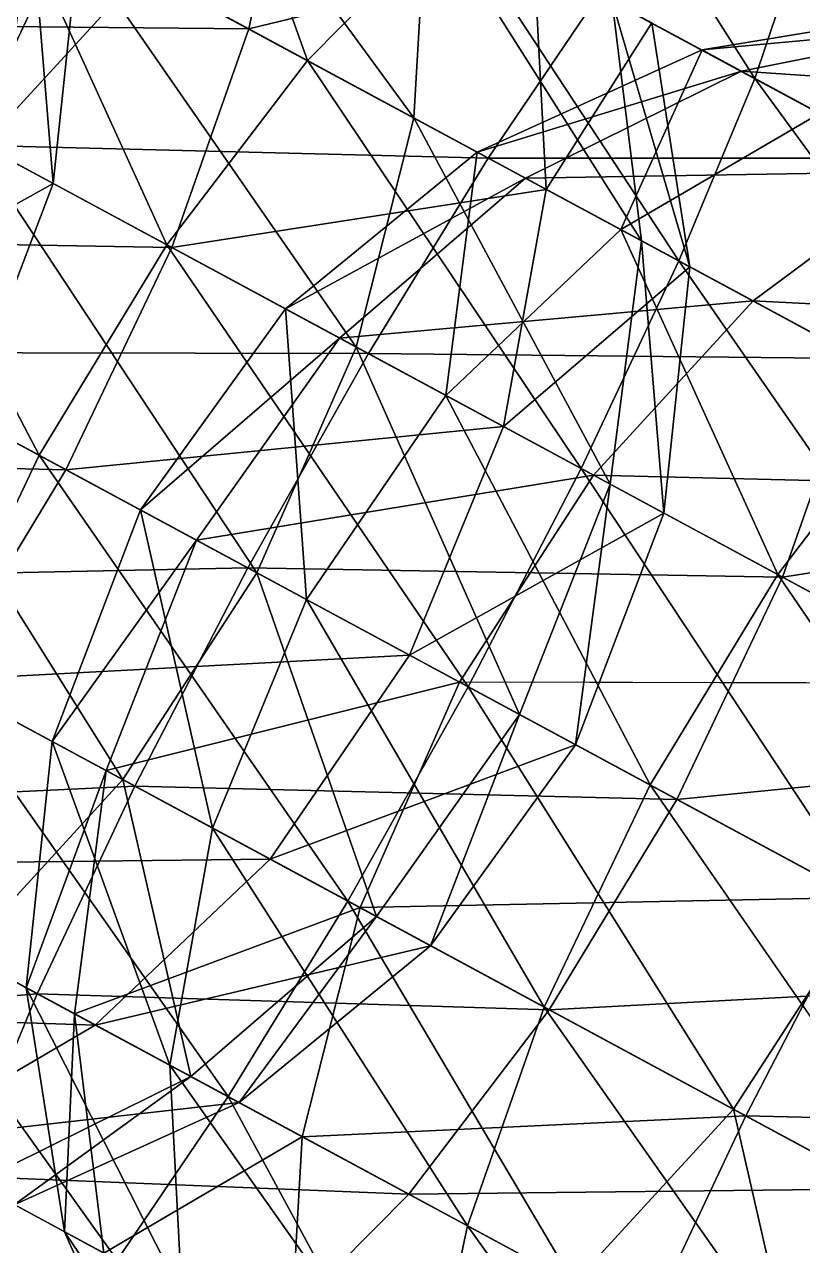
# Model space of a CAD drawing. Header units: metres. Extents: x -386 to 289, y -317 to 299.
# Drawn here: x -134.52 to -109.94, y -192.14 to -153.56 of the extents above; entities that cross this region are included whole.
import ezdxf

# ---------------------------------------------------------------- set-up
doc = ezdxf.new("R2010")
doc.units = ezdxf.units.M

msp = doc.modelspace()

# ---------------------------------------------------------------- linework, layer by layer
for points in [[(-144.88268, -144.28638, -354.11145), (-136.23438, -157.17424, -349.40265), (-133.14627, -150.61899, -352.3735), (-133.14616, -150.61888, -352.3734)], [(-130.749, -144.85255, -357.09946), (-133.14627, -150.61899, -352.3735), (-122.21749, -156.51584, -357.53632), (-122.21739, -156.51573, -357.53622)], [(-130.749, -144.85255, -357.09946), (-122.21749, -156.51584, -357.53632), (-121.82568, -149.66731, -361.31488), (-121.825584, -149.6672, -361.3148)], [(-141.51797, -146.10188, -189.25371), (-135.32288, -157.66608, -198.79065), (-134.32518, -149.98291, -199.93393), (-134.32507, -149.9828, -199.93382)], [(-128.70575, -145.95503, -533.47437), (-134.98149, -149.62877, -530.5671), (-125.58222, -154.70035, -522.39404), (-125.58212, -154.70024, -522.3939)], [(-128.70575, -145.95503, -533.47437), (-125.58222, -154.70035, -522.39404), (-121.03127, -150.09596, -526.8011), (-121.03117, -150.09586, -526.80096)], [(-127.438095, -153.69896, -402.14362), (-142.95798, -153.54637, -406.85242), (-139.1745, -147.36633, -403.88156), (-139.1744, -147.36623, -403.88147)], [(-126.08829, -147.36732, -397.73657), (-127.438095, -153.69896, -402.14362), (-139.1745, -147.36633, -403.88156), (-139.1744, -147.36623, -403.88147)], [(-118.41381, -151.50826, -391.06332), (-127.438095, -153.69896, -402.14362), (-126.08829, -147.36732, -397.73657), (-126.08819, -147.36722, -397.73648)], [(-116.681465, -147.0257, -532.54443), (-121.03127, -150.09596, -526.8011), (-111.44854, -155.26653, -525.3821), (-111.44844, -155.26642, -525.38196)], [(-116.681465, -147.0257, -532.54443), (-111.44854, -155.26653, -525.3821), (-109.90545, -150.68184, -531.5411), (-109.90535, -150.68173, -531.54095)], [(-132.79568, -150.80818, -213.26979), (-138.68468, -155.85214, -227.51553), (-137.3393, -148.35658, -225.68796), (-137.33919, -148.35648, -225.68785)], [(-134.98149, -149.62877, -530.5671), (-140.50769, -154.86848, -528.7395), (-130.02417, -160.52509, -519.6237), (-130.02406, -160.52498, -519.6236)], [(-134.98149, -149.62877, -530.5671), (-130.02417, -160.52509, -519.6237), (-125.58222, -154.70035, -522.39404), (-125.58212, -154.70024, -522.3939)], [(-121.82568, -149.66731, -361.31488), (-122.21749, -156.51584, -357.53632), (-115.024704, -160.39687, -368.21655), (-115.024605, -160.39676, -368.21646)], [(-121.82568, -149.66731, -361.31488), (-115.024704, -160.39687, -368.21655), (-115.9528, -152.83615, -370.03525), (-115.9527, -152.83604, -370.03516)], [(-134.32518, -149.98291, -199.93393), (-135.32288, -157.66608, -198.79065), (-133.61693, -158.58655, -213.66487), (-133.61682, -158.58644, -213.66476)], [(-134.32518, -149.98291, -199.93393), (-133.61693, -158.58655, -213.66487), (-132.79568, -150.80818, -213.26979), (-132.79558, -150.80807, -213.26968)], [(-121.03127, -150.09596, -526.8011), (-125.58222, -154.70035, -522.39404), (-113.84582, -161.03296, -520.6561), (-113.84572, -161.03285, -520.656)], [(-121.03127, -150.09596, -526.8011), (-113.84582, -161.03296, -520.6561), (-111.44854, -155.26653, -525.3821), (-111.44844, -155.26642, -525.38196)], [(-132.79568, -150.80818, -213.26979), (-133.61693, -158.58655, -213.66487), (-138.68468, -155.85214, -227.51553), (-138.68457, -155.85204, -227.51543)], [(-133.14627, -150.61899, -352.3735), (-136.23438, -157.17424, -349.40265), (-124.04491, -163.75131, -355.16104), (-124.04481, -163.7512, -355.16095)], [(-133.14627, -150.61899, -352.3735), (-124.04491, -163.75131, -355.16104), (-122.21749, -156.51584, -357.53632), (-122.21739, -156.51573, -357.53622)], [(-109.90545, -150.68184, -531.5411), (-111.44854, -155.26653, -525.3821), (-102.52523, -160.08128, -529.59753), (-102.52513, -160.08118, -529.5974)], [(-118.41381, -151.50826, -391.06332), (-118.038826, -158.77054, -393.97058), (-127.438095, -153.69896, -402.14362), (-127.437996, -153.69885, -402.14352)], [(-114.703964, -153.50998, -380.92395), (-118.038826, -158.77054, -393.97058), (-118.41381, -151.50826, -391.06332), (-118.41371, -151.50815, -391.06323)], [(-130.80283, -151.88347, -567.00134), (-135.847, -157.38327, -569.37665), (-143.8695, -153.05455, -557.4644), (-143.8694, -153.05444, -557.4643)], [(-119.87405, -157.7803, -572.1642), (-135.847, -157.38327, -569.37665), (-130.80283, -151.88347, -567.00134), (-130.80272, -151.88336, -567.0012)], [(-116.37057, -152.61073, -567.43823), (-119.87405, -157.7803, -572.1642), (-130.80283, -151.88347, -567.00134), (-130.80272, -151.88336, -567.0012)], [(-130.80283, -151.88347, -567.00134), (-130.80283, -151.88347, -567.00134), (-119.87405, -157.7803, -572.1642), (-119.87395, -157.7802, -572.16406)], [(-106.787834, -157.7813, -566.0192), (-119.87405, -157.7803, -572.1642), (-116.37057, -152.61073, -567.43823), (-116.37047, -152.61063, -567.4381)], [(-106.60983, -152.46005, -560.2759), (-106.787834, -157.7813, -566.0192), (-116.37057, -152.61073, -567.43823), (-116.37047, -152.61063, -567.4381)], [(-115.9528, -152.83615, -370.03525), (-115.024704, -160.39687, -368.21655), (-113.49521, -161.22214, -381.55243), (-113.49511, -161.22203, -381.55234)], [(-115.9528, -152.83615, -370.03525), (-113.49521, -161.22214, -381.55243), (-114.703964, -153.50998, -380.92395), (-114.703865, -153.50987, -380.92386)], [(-104.547874, -153.57263, -720.41486), (-113.11513, -154.36728, -711.89636), (-105.43093, -153.09616, -712.7154), (-105.43083, -153.09605, -712.7153)], [(-105.43093, -153.09616, -712.7154), (-113.11513, -154.36728, -711.89636), (-109.40528, -156.369, -701.75696), (-109.40518, -156.3689, -701.75684)], [(-129.86772, -160.6095, -404.914), (-146.76363, -160.3157, -407.86572), (-142.95798, -153.54637, -406.85242), (-142.95787, -153.54626, -406.85233)], [(-127.438095, -153.69896, -402.14362), (-129.86772, -160.6095, -404.914), (-142.95798, -153.54637, -406.85242), (-142.95787, -153.54626, -406.85233)], [(-114.703964, -153.50998, -380.92395), (-113.49521, -161.22214, -381.55243), (-118.038826, -158.77054, -393.97058), (-118.03873, -158.77043, -393.9705)], [(-118.038826, -158.77054, -393.97058), (-129.86772, -160.6095, -404.914), (-127.438095, -153.69896, -402.14362), (-127.437996, -153.69885, -402.14352)], [(-104.547874, -153.57263, -720.41486), (-111.8663, -155.0411, -722.78503), (-113.11513, -154.36728, -711.89636), (-113.11503, -154.36717, -711.89624)], [(-100.39512, -155.81334, -726.5811), (-111.8663, -155.0411, -722.78503), (-104.547874, -153.57263, -720.41486), (-104.547775, -153.57253, -720.41473)], [(-125.58222, -154.70035, -522.39404), (-130.02417, -160.52509, -519.6237), (-116.933914, -167.58821, -517.68524), (-116.933815, -167.5881, -517.6851)], [(-125.58222, -154.70035, -522.39404), (-116.933914, -167.58821, -517.68524), (-113.84582, -161.03296, -520.6561), (-113.84572, -161.03285, -520.656)], [(-111.8663, -155.0411, -722.78503), (-120.22465, -157.59114, -711.2679), (-113.11513, -154.36728, -711.89636), (-113.11503, -154.36717, -711.89624)], [(-113.11513, -154.36728, -711.89636), (-120.22465, -157.59114, -711.2679), (-115.68103, -160.04274, -698.8497), (-115.68093, -160.04263, -698.84955)], [(-113.11513, -154.36728, -711.89636), (-115.68103, -160.04274, -698.8497), (-109.40528, -156.369, -701.75696), (-109.40518, -156.3689, -701.75684)], [(-140.50769, -154.86848, -528.7395), (-144.90776, -161.31708, -528.11615), (-134.05441, -167.17323, -518.6788), (-134.0543, -167.17313, -518.67865)], [(-140.50769, -154.86848, -528.7395), (-134.05441, -167.17323, -518.6788), (-130.02417, -160.52509, -519.6237), (-130.02406, -160.52498, -519.6236)], [(-111.8663, -155.0411, -722.78503), (-118.695145, -158.41641, -724.60376), (-120.22465, -157.59114, -711.2679), (-120.22455, -157.59103, -711.26776)], [(-105.993416, -158.20996, -731.5054), (-118.695145, -158.41641, -724.60376), (-111.8663, -155.0411, -722.78503), (-111.8662, -155.041, -722.7849)], [(-100.39512, -155.81334, -726.5811), (-105.993416, -158.20996, -731.5054), (-111.8663, -155.0411, -722.78503), (-111.8662, -155.041, -722.7849)], [(-111.44854, -155.26653, -525.3821), (-113.84582, -161.03296, -520.6561), (-102.91704, -166.92981, -525.819), (-102.91694, -166.9297, -525.81885)], [(-111.44854, -155.26653, -525.3821), (-102.91704, -166.92981, -525.819), (-102.52523, -160.08128, -529.59753), (-102.52513, -160.08118, -529.5974)], [(-133.61693, -158.58655, -213.66487), (-141.65874, -163.07018, -228.13889), (-138.68468, -155.85214, -227.51553), (-138.68457, -155.85204, -227.51543)], [(-122.21749, -156.51584, -357.53632), (-124.04491, -163.75131, -355.16104), (-116.0224, -168.08003, -367.07327), (-116.0223, -168.07993, -367.07318)], [(-122.21749, -156.51584, -357.53632), (-116.0224, -168.08003, -367.07327), (-115.024704, -160.39687, -368.21655), (-115.024605, -160.39676, -368.21646)], [(-109.40528, -156.369, -701.75696), (-115.68103, -160.04274, -698.8497), (-106.28176, -165.11432, -690.67664), (-106.28166, -165.11421, -690.6765)], [(-123.657524, -163.96034, -575.1351), (-140.08264, -163.92058, -570.1868), (-135.847, -157.38327, -569.37665), (-135.8469, -157.38316, -569.3765)], [(-136.23438, -157.17424, -349.40265), (-139.80283, -164.07153, -348.38934), (-127.18337, -170.88063, -354.35086), (-127.18327, -170.88052, -354.35077)], [(-136.23438, -157.17424, -349.40265), (-127.18337, -170.88063, -354.35086), (-124.04491, -163.75131, -355.16104), (-124.04481, -163.7512, -355.16095)], [(-119.87405, -157.7803, -572.1642), (-123.657524, -163.96034, -575.1351), (-135.847, -157.38327, -569.37665), (-135.8469, -157.38316, -569.3765)], [(-135.847, -157.38327, -569.37665), (-135.847, -157.38327, -569.37665), (-123.657524, -163.96034, -575.1351), (-123.657425, -163.96024, -575.13495)], [(-135.32288, -157.66608, -198.79065), (-136.41222, -165.90103, -213.79962), (-133.61693, -158.58655, -213.66487), (-133.61682, -158.58644, -213.66476)], [(-118.695145, -158.41641, -724.60376), (-126.27498, -162.54805, -710.8728), (-120.22465, -157.59114, -711.2679), (-120.22455, -157.59103, -711.26776)], [(-120.22465, -157.59114, -711.2679), (-126.27498, -162.54805, -710.8728), (-121.20724, -165.28246, -697.0221), (-121.20714, -165.28235, -697.022)], [(-108.13764, -164.11293, -570.4263), (-123.657524, -163.96034, -575.1351), (-119.87405, -157.7803, -572.1642), (-119.87395, -157.7802, -572.16406)], [(-120.22465, -157.59114, -711.2679), (-121.20724, -165.28246, -697.0221), (-115.68103, -160.04274, -698.8497), (-115.68093, -160.04263, -698.84955)], [(-106.787834, -157.7813, -566.0192), (-108.13764, -164.11293, -570.4263), (-119.87405, -157.7803, -572.1642), (-119.87395, -157.7802, -572.16406)], [(-118.695145, -158.41641, -724.60376), (-124.569046, -163.46852, -725.747), (-126.27498, -162.54805, -710.8728), (-126.27488, -162.54794, -710.8727)], [(-111.50236, -162.29744, -735.28394), (-124.569046, -163.46852, -725.747), (-118.695145, -158.41641, -724.60376), (-118.695045, -158.4163, -724.60364)], [(-105.993416, -158.20996, -731.5054), (-111.50236, -162.29744, -735.28394), (-118.695145, -158.41641, -724.60376), (-118.695045, -158.4163, -724.60364)], [(-97.07011, -163.0247, -735.7208), (-111.50236, -162.29744, -735.28394), (-105.993416, -158.20996, -731.5054), (-105.99332, -158.20985, -731.50525)], [(-133.61693, -158.58655, -213.66487), (-136.41222, -165.90103, -213.79962), (-141.65874, -163.07018, -228.13889), (-141.65863, -163.07007, -228.13878)], [(-118.038826, -158.77054, -393.97058), (-119.3842, -166.2661, -395.79816), (-129.86772, -160.6095, -404.914), (-129.86761, -160.60939, -404.9139)], [(-113.49521, -161.22214, -381.55243), (-119.3842, -166.2661, -395.79816), (-118.038826, -158.77054, -393.97058), (-118.03873, -158.77043, -393.9705)], [(-115.68103, -160.04274, -698.8497), (-121.20724, -165.28246, -697.0221), (-110.72371, -170.93906, -687.9063), (-110.72361, -170.93895, -687.9062)], [(-115.68103, -160.04274, -698.8497), (-110.72371, -170.93906, -687.9063), (-106.28176, -165.11432, -690.67664), (-106.28166, -165.11421, -690.6765)], [(-133.2116, -167.62798, -405.85892), (-150.33209, -167.213, -406.85242), (-146.76363, -160.3157, -407.86572), (-146.76352, -160.3156, -407.86563)], [(-129.86772, -160.6095, -404.914), (-133.2116, -167.62798, -405.85892), (-146.76363, -160.3157, -407.86572), (-146.76352, -160.3156, -407.86563)], [(-115.024704, -160.39687, -368.21655), (-116.0224, -168.08003, -367.07327), (-114.31646, -169.0005, -381.9475), (-114.31636, -169.0004, -381.94742)], [(-115.024704, -160.39687, -368.21655), (-114.31646, -169.0005, -381.9475), (-113.49521, -161.22214, -381.55243), (-113.49511, -161.22203, -381.55234)], [(-130.02417, -160.52509, -519.6237), (-134.05441, -167.17323, -518.6788), (-120.50238, -174.4855, -516.67194), (-120.50228, -174.4854, -516.6718)], [(-119.3842, -166.2661, -395.79816), (-133.2116, -167.62798, -405.85892), (-129.86772, -160.6095, -404.914), (-129.86761, -160.60939, -404.9139)], [(-130.02417, -160.52509, -519.6237), (-120.50238, -174.4855, -516.67194), (-116.933914, -167.58821, -517.68524), (-116.933815, -167.5881, -517.6851)], [(-113.49521, -161.22214, -381.55243), (-114.31646, -169.0005, -381.9475), (-119.3842, -166.2661, -395.79816), (-119.3841, -166.26599, -395.79807)], [(-113.84582, -161.03296, -520.6561), (-116.933914, -167.58821, -517.68524), (-104.744446, -174.16528, -523.44366), (-104.74435, -174.16518, -523.44354)], [(-113.84582, -161.03296, -520.6561), (-104.744446, -174.16528, -523.44366), (-102.91704, -166.92981, -525.819), (-102.91694, -166.9297, -525.81885)], [(-144.90776, -161.31708, -528.11615), (-137.39828, -174.19171, -519.6237), (-134.05441, -167.17323, -518.6788), (-134.0543, -167.17313, -518.67865)], [(-111.50236, -162.29744, -735.28394), (-116.54653, -167.79724, -737.65924), (-124.569046, -163.46852, -725.747), (-124.56895, -163.46841, -725.7469)], [(-100.573586, -168.19427, -740.4468), (-116.54653, -167.79724, -737.65924), (-111.50236, -162.29744, -735.28394), (-111.50226, -162.29733, -735.2838)], [(-97.07011, -163.0247, -735.7208), (-100.573586, -168.19427, -740.4468), (-111.50236, -162.29744, -735.28394), (-111.50226, -162.29733, -735.2838)], [(-111.50236, -162.29744, -735.28394), (-111.50236, -162.29744, -735.28394), (-100.573586, -168.19427, -740.4468), (-100.57349, -168.19417, -740.44666)], [(-124.569046, -163.46852, -725.747), (-130.8538, -168.90018, -710.73804), (-126.27498, -162.54805, -710.8728), (-126.27488, -162.54794, -710.8727)], [(-126.27498, -162.54805, -710.8728), (-130.8538, -168.90018, -710.73804), (-125.60729, -171.73105, -696.39874), (-125.60719, -171.73094, -696.3986)], [(-126.27498, -162.54805, -710.8728), (-125.60729, -171.73105, -696.39874), (-121.20724, -165.28246, -697.0221), (-121.20714, -165.28235, -697.022)], [(-124.569046, -163.46852, -725.747), (-129.08769, -169.85313, -726.13696), (-130.8538, -168.90018, -710.73804), (-130.8537, -168.90007, -710.7379)], [(-116.54653, -167.79724, -737.65924), (-129.08769, -169.85313, -726.13696), (-124.569046, -163.46852, -725.747), (-124.56895, -163.46841, -725.7469)], [(-127.46317, -170.72968, -576.1484), (-143.22112, -171.0499, -569.37665), (-140.08264, -163.92058, -570.1868), (-140.08253, -163.92047, -570.1867)], [(-123.657524, -163.96034, -575.1351), (-127.46317, -170.72968, -576.1484), (-140.08264, -163.92058, -570.1868), (-140.08253, -163.92047, -570.1867)], [(-140.08264, -163.92058, -570.1868), (-140.08264, -163.92058, -570.1868), (-127.46317, -170.72968, -576.1484), (-127.46307, -170.72957, -576.14825)], [(-110.567276, -171.02347, -573.1966), (-127.46317, -170.72968, -576.1484), (-123.657524, -163.96034, -575.1351), (-123.657425, -163.96024, -575.13495)], [(-124.04491, -163.75131, -355.16104), (-127.18337, -170.88063, -354.35086), (-118.87785, -175.36205, -366.68332), (-118.877754, -175.36194, -366.68323)], [(-124.04491, -163.75131, -355.16104), (-118.87785, -175.36205, -366.68332), (-116.0224, -168.08003, -367.07327), (-116.0223, -168.07993, -367.07318)], [(-108.13764, -164.11293, -570.4263), (-110.567276, -171.02347, -573.1966), (-123.657524, -163.96034, -575.1351), (-123.657425, -163.96024, -575.13495)], [(-139.80283, -164.07153, -348.38934), (-143.60849, -170.84087, -349.40265), (-131.41902, -177.41795, -355.16104), (-131.41891, -177.41785, -355.16095)], [(-139.80283, -164.07153, -348.38934), (-131.41902, -177.41795, -355.16104), (-127.18337, -170.88063, -354.35086), (-127.18327, -170.88052, -354.35077)], [(-98.73837, -169.18451, -562.25323), (-110.567276, -171.02347, -573.1966), (-108.13764, -164.11293, -570.4263), (-108.13754, -164.11282, -570.42615)], [(-106.28176, -165.11432, -690.67664), (-110.72371, -170.93906, -687.9063), (-97.63345, -178.00218, -685.96783), (-97.633354, -178.00208, -685.9677)], [(-121.20724, -165.28246, -697.0221), (-125.60729, -171.73105, -696.39874), (-114.75395, -177.5872, -686.96136), (-114.75385, -177.5871, -686.96124)], [(-121.20724, -165.28246, -697.0221), (-114.75395, -177.5872, -686.96136), (-110.72371, -170.93906, -687.9063), (-110.72361, -170.93895, -687.9062)], [(-119.3842, -166.2661, -395.79816), (-122.35826, -173.48413, -396.4215), (-133.2116, -167.62798, -405.85892), (-133.21149, -167.62787, -405.85883)], [(-114.31646, -169.0005, -381.9475), (-122.35826, -173.48413, -396.4215), (-119.3842, -166.2661, -395.79816), (-119.3841, -166.26599, -395.79807)], [(-133.2116, -167.62798, -405.85892), (-137.24184, -174.27612, -404.914), (-150.33209, -167.213, -406.85242), (-150.33199, -167.21289, -406.85233)], [(-134.05441, -167.17323, -518.6788), (-137.39828, -174.19171, -519.6237), (-124.30803, -181.25484, -517.68524), (-124.30793, -181.25473, -517.6851)], [(-134.05441, -167.17323, -518.6788), (-124.30803, -181.25484, -517.68524), (-120.50238, -174.4855, -516.67194), (-120.50228, -174.4854, -516.6718)], [(-122.35826, -173.48413, -396.4215), (-137.24184, -174.27612, -404.914), (-133.2116, -167.62798, -405.85892), (-133.21149, -167.62787, -405.85883)], [(-116.54653, -167.79724, -737.65924), (-120.78218, -174.33455, -738.4694), (-129.08769, -169.85313, -726.13696), (-129.08759, -169.85303, -726.13684)], [(-104.35706, -174.37431, -743.41766), (-120.78218, -174.33455, -738.4694), (-116.54653, -167.79724, -737.65924), (-116.54643, -167.79713, -737.6591)], [(-116.933914, -167.58821, -517.68524), (-120.50238, -174.4855, -516.67194), (-107.88292, -181.2946, -522.6335), (-107.88282, -181.2945, -522.63336)], [(-116.933914, -167.58821, -517.68524), (-107.88292, -181.2946, -522.6335), (-104.744446, -174.16528, -523.44366), (-104.74435, -174.16518, -523.44354)], [(-100.573586, -168.19427, -740.4468), (-104.35706, -174.37431, -743.41766), (-116.54653, -167.79724, -737.65924), (-116.54643, -167.79713, -737.6591)], [(-116.54653, -167.79724, -737.65924), (-116.54653, -167.79724, -737.65924), (-104.35706, -174.37431, -743.41766), (-104.356964, -174.3742, -743.41754)], [(-116.0224, -168.08003, -367.07327), (-118.87785, -175.36205, -366.68332), (-117.11174, -176.31499, -382.08224), (-117.11164, -176.31488, -382.08215)], [(-116.0224, -168.08003, -367.07327), (-117.11174, -176.31499, -382.08224), (-114.31646, -169.0005, -381.9475), (-114.31636, -169.0004, -381.94742)], [(-129.08769, -169.85313, -726.13696), (-133.6491, -176.21468, -710.8728), (-130.8538, -168.90018, -710.73804), (-130.8537, -168.90007, -710.7379)], [(-130.8538, -168.90018, -710.73804), (-133.6491, -176.21468, -710.8728), (-128.58136, -178.94908, -697.0221), (-128.58125, -178.94897, -697.022)], [(-130.8538, -168.90018, -710.73804), (-128.58136, -178.94908, -697.0221), (-125.60729, -171.73105, -696.39874), (-125.60719, -171.73094, -696.3986)], [(-114.31646, -169.0005, -381.9475), (-117.11174, -176.31499, -382.08224), (-122.35826, -173.48413, -396.4215), (-122.35816, -173.48402, -396.42142)], [(-98.73837, -169.18451, -562.25323), (-100.08375, -176.68007, -564.0808), (-110.567276, -171.02347, -573.1966), (-110.56718, -171.02336, -573.1965)], [(-129.08769, -169.85313, -726.13696), (-131.94316, -177.13515, -725.747), (-133.6491, -176.21468, -710.8728), (-133.64899, -176.21457, -710.8727)], [(-120.78218, -174.33455, -738.4694), (-131.94316, -177.13515, -725.747), (-129.08769, -169.85313, -726.13696), (-129.08759, -169.85303, -726.13684)], [(-143.60849, -170.84087, -349.40265), (-136.4632, -182.91774, -357.53632), (-131.41902, -177.41795, -355.16104), (-131.41891, -177.41785, -355.16095)], [(-127.46317, -170.72968, -576.1484), (-131.03165, -177.62697, -575.1351), (-143.22112, -171.0499, -569.37665), (-143.22101, -171.04979, -569.3765)], [(-127.18337, -170.88063, -354.35086), (-131.41902, -177.41795, -355.16104), (-123.39651, -181.74666, -367.07327), (-123.39641, -181.74655, -367.07318)], [(-113.91115, -178.04195, -574.14154), (-131.03165, -177.62697, -575.1351), (-127.46317, -170.72968, -576.1484), (-127.46307, -170.72957, -576.14825)], [(-110.567276, -171.02347, -573.1966), (-113.91115, -178.04195, -574.14154), (-127.46317, -170.72968, -576.1484), (-127.46307, -170.72957, -576.14825)], [(-127.18337, -170.88063, -354.35086), (-123.39651, -181.74666, -367.07327), (-118.87785, -175.36205, -366.68332), (-118.877754, -175.36194, -366.68323)], [(-131.03165, -177.62697, -575.1351), (-145.04852, -178.28535, -567.00134), (-143.22112, -171.0499, -569.37665), (-143.22101, -171.04979, -569.3765)], [(-143.22112, -171.0499, -569.37665), (-143.22112, -171.0499, -569.37665), (-131.03165, -177.62697, -575.1351), (-131.03154, -177.62686, -575.13495)], [(-110.72371, -170.93906, -687.9063), (-114.75395, -177.5872, -686.96136), (-101.20192, -184.89948, -684.9545), (-101.20182, -184.89937, -684.9544)], [(-100.08375, -176.68007, -564.0808), (-113.91115, -178.04195, -574.14154), (-110.567276, -171.02347, -573.1966), (-110.56718, -171.02336, -573.1965)], [(-110.72371, -170.93906, -687.9063), (-101.20192, -184.89948, -684.9545), (-97.63345, -178.00218, -685.96783), (-97.633354, -178.00208, -685.9677)], [(-125.60729, -171.73105, -696.39874), (-128.58136, -178.94908, -697.0221), (-118.097824, -184.60568, -687.9063), (-118.097725, -184.60558, -687.9062)], [(-125.60729, -171.73105, -696.39874), (-118.097824, -184.60568, -687.9063), (-114.75395, -177.5872, -686.96136), (-114.75385, -177.5871, -686.96124)], [(-122.35826, -173.48413, -396.4215), (-126.758316, -179.93272, -395.79816), (-137.24184, -174.27612, -404.914), (-137.24173, -174.27602, -404.9139)], [(-117.11174, -176.31499, -382.08224), (-126.758316, -179.93272, -395.79816), (-122.35826, -173.48413, -396.4215), (-122.35816, -173.48402, -396.42142)], [(-126.758316, -179.93272, -395.79816), (-141.68379, -180.10086, -402.14362), (-137.24184, -174.27612, -404.914), (-137.24173, -174.27602, -404.9139)], [(-137.39828, -174.19171, -519.6237), (-139.82791, -181.10225, -522.39404), (-128.0915, -187.43486, -520.6561), (-128.0914, -187.43475, -520.656)], [(-137.39828, -174.19171, -519.6237), (-128.0915, -187.43486, -520.6561), (-124.30803, -181.25484, -517.68524), (-124.30793, -181.25473, -517.6851)], [(-120.78218, -174.33455, -738.4694), (-123.92065, -181.46387, -737.65924), (-131.94316, -177.13515, -725.747), (-131.94305, -177.13504, -725.7469)], [(-108.16271, -181.14365, -744.43097), (-123.92065, -181.46387, -737.65924), (-120.78218, -174.33455, -738.4694), (-120.78208, -174.33444, -738.4693)], [(-104.35706, -174.37431, -743.41766), (-108.16271, -181.14365, -744.43097), (-120.78218, -174.33455, -738.4694), (-120.78208, -174.33444, -738.4693)], [(-120.78218, -174.33455, -738.4694), (-120.78218, -174.33455, -738.4694), (-108.16271, -181.14365, -744.43097), (-108.16261, -181.14354, -744.43085)], [(-120.50238, -174.4855, -516.67194), (-124.30803, -181.25484, -517.68524), (-112.11856, -187.83192, -523.44366), (-112.11846, -187.83182, -523.44354)], [(-120.50238, -174.4855, -516.67194), (-112.11856, -187.83192, -523.44366), (-107.88292, -181.2946, -522.6335), (-107.88282, -181.2945, -522.63336)], [(-118.87785, -175.36205, -366.68332), (-123.39651, -181.74666, -367.07327), (-121.690575, -182.66713, -381.9475), (-121.690475, -182.66702, -381.94742)], [(-118.87785, -175.36205, -366.68332), (-121.690575, -182.66713, -381.9475), (-117.11174, -176.31499, -382.08224), (-117.11164, -176.31488, -382.08215)], [(-131.94316, -177.13515, -725.747), (-134.47034, -183.99304, -711.2679), (-133.6491, -176.21468, -710.8728), (-133.64899, -176.21457, -710.8727)], [(-133.6491, -176.21468, -710.8728), (-134.47034, -183.99304, -711.2679), (-129.92673, -186.44464, -698.8497), (-129.92662, -186.44453, -698.84955)], [(-133.6491, -176.21468, -710.8728), (-129.92673, -186.44464, -698.8497), (-128.58136, -178.94908, -697.0221), (-128.58125, -178.94897, -697.022)], [(-117.11174, -176.31499, -382.08224), (-121.690575, -182.66713, -381.9475), (-126.758316, -179.93272, -395.79816), (-126.75822, -179.93262, -395.79807)], [(-100.08375, -176.68007, -564.0808), (-103.0578, -183.8981, -564.70416), (-113.91115, -178.04195, -574.14154), (-113.91105, -178.04184, -574.1414)], [(-131.41902, -177.41795, -355.16104), (-136.4632, -182.91774, -357.53632), (-129.2704, -186.79877, -368.21655), (-129.2703, -186.79866, -368.21646)], [(-131.94316, -177.13515, -725.747), (-132.94084, -184.81831, -724.60376), (-134.47034, -183.99304, -711.2679), (-134.47023, -183.99294, -711.26776)], [(-123.92065, -181.46387, -737.65924), (-132.94084, -184.81831, -724.60376), (-131.94316, -177.13515, -725.747), (-131.94305, -177.13504, -725.7469)], [(-131.41902, -177.41795, -355.16104), (-129.2704, -186.79877, -368.21655), (-123.39651, -181.74666, -367.07327), (-123.39641, -181.74655, -367.07318)], [(-131.03165, -177.62697, -575.1351), (-134.11974, -184.1822, -572.1642), (-145.04852, -178.28535, -567.00134), (-145.04842, -178.28525, -567.0012)], [(-117.94139, -184.6901, -573.1966), (-134.11974, -184.1822, -572.1642), (-131.03165, -177.62697, -575.1351), (-131.03154, -177.62686, -575.13495)], [(-113.91115, -178.04195, -574.14154), (-117.94139, -184.6901, -573.1966), (-131.03165, -177.62697, -575.1351), (-131.03154, -177.62686, -575.13495)], [(-114.75395, -177.5872, -686.96136), (-118.097824, -184.60568, -687.9063), (-105.00757, -191.66881, -685.96783), (-105.00747, -191.6687, -685.9677)], [(-114.75395, -177.5872, -686.96136), (-105.00757, -191.66881, -685.96783), (-101.20192, -184.89948, -684.9545), (-101.20182, -184.89937, -684.9544)], [(-103.0578, -183.8981, -564.70416), (-117.94139, -184.6901, -573.1966), (-113.91115, -178.04195, -574.14154), (-113.91105, -178.04184, -574.1414)], [(-134.11974, -184.1822, -572.1642), (-145.44034, -185.1339, -563.2228), (-145.04852, -178.28535, -567.00134), (-145.04842, -178.28525, -567.0012)], [(-145.04852, -178.28535, -567.00134), (-145.04852, -178.28535, -567.00134), (-134.11974, -184.1822, -572.1642), (-134.11963, -184.1821, -572.16406)], [(-128.58136, -178.94908, -697.0221), (-129.92673, -186.44464, -698.8497), (-120.52745, -191.51622, -690.67664), (-120.52735, -191.51611, -690.6765)], [(-128.58136, -178.94908, -697.0221), (-120.52745, -191.51622, -690.67664), (-118.097824, -184.60568, -687.9063), (-118.097725, -184.60558, -687.9062)], [(-132.28452, -185.17244, -393.97058), (-146.23474, -184.70526, -397.73657), (-141.68379, -180.10086, -402.14362), (-141.68369, -180.10075, -402.14352)], [(-126.758316, -179.93272, -395.79816), (-132.28452, -185.17244, -393.97058), (-141.68379, -180.10086, -402.14362), (-141.68369, -180.10075, -402.14352)], [(-121.690575, -182.66713, -381.9475), (-132.28452, -185.17244, -393.97058), (-126.758316, -179.93272, -395.79816), (-126.75822, -179.93262, -395.79807)], [(-139.82791, -181.10225, -522.39404), (-141.17772, -187.43388, -526.8011), (-131.595, -192.60445, -525.3821), (-131.5949, -192.60434, -525.38196)], [(-139.82791, -181.10225, -522.39404), (-131.595, -192.60445, -525.3821), (-128.0915, -187.43486, -520.6561), (-128.0914, -187.43475, -520.656)], [(-124.30803, -181.25484, -517.68524), (-128.0915, -187.43486, -520.6561), (-117.162735, -193.33171, -525.819), (-117.162636, -193.3316, -525.81885)], [(-124.30803, -181.25484, -517.68524), (-117.162735, -193.33171, -525.819), (-112.11856, -187.83192, -523.44366), (-112.11846, -187.83182, -523.44354)], [(-108.16271, -181.14365, -744.43097), (-111.73118, -188.04094, -743.41766), (-123.92065, -181.46387, -737.65924), (-123.92055, -181.46376, -737.6591)], [(-107.88292, -181.2946, -522.6335), (-112.11856, -187.83192, -523.44366), (-104.096054, -192.16063, -535.3559), (-104.095955, -192.16052, -535.3558)], [(-94.61069, -188.45592, -742.42413), (-111.73118, -188.04094, -743.41766), (-108.16271, -181.14365, -744.43097), (-108.16261, -181.14354, -744.43085)], [(-123.92065, -181.46387, -737.65924), (-125.748055, -188.69933, -735.28394), (-132.94084, -184.81831, -724.60376), (-132.94073, -184.8182, -724.60364)], [(-111.73118, -188.04094, -743.41766), (-125.748055, -188.69933, -735.28394), (-123.92065, -181.46387, -737.65924), (-123.92055, -181.46376, -737.6591)], [(-123.92065, -181.46387, -737.65924), (-123.92065, -181.46387, -737.65924), (-111.73118, -188.04094, -743.41766), (-111.73108, -188.04083, -743.41754)], [(-123.39651, -181.74666, -367.07327), (-129.2704, -186.79877, -368.21655), (-127.740906, -187.62404, -381.55243), (-127.74081, -187.62393, -381.55234)], [(-123.39651, -181.74666, -367.07327), (-127.740906, -187.62404, -381.55243), (-121.690575, -182.66713, -381.9475), (-121.690475, -182.66702, -381.94742)], [(-121.690575, -182.66713, -381.9475), (-127.740906, -187.62404, -381.55243), (-132.28452, -185.17244, -393.97058), (-132.28441, -185.17233, -393.9705)], [(-136.4632, -182.91774, -357.53632), (-136.09926, -190.17407, -370.03525), (-129.2704, -186.79877, -368.21655), (-129.2703, -186.79866, -368.21646)], [(-132.94084, -184.81831, -724.60376), (-133.26158, -191.7052, -711.89636), (-134.47034, -183.99304, -711.2679), (-134.47023, -183.99294, -711.26776)], [(-134.47034, -183.99304, -711.2679), (-133.26158, -191.7052, -711.89636), (-129.55174, -193.70692, -701.75696), (-129.55164, -193.70682, -701.75684)], [(-134.47034, -183.99304, -711.2679), (-129.55174, -193.70692, -701.75696), (-129.92673, -186.44464, -698.8497), (-129.92662, -186.44453, -698.84955)], [(-103.0578, -183.8981, -564.70416), (-107.45786, -190.3467, -564.0808), (-117.94139, -184.6901, -573.1966), (-117.94129, -184.68999, -573.1965)], [(-134.11974, -184.1822, -572.1642), (-136.51701, -189.94865, -567.43823), (-145.44034, -185.1339, -563.2228), (-145.44023, -185.13379, -563.22266)], [(-122.38334, -190.51483, -570.4263), (-136.51701, -189.94865, -567.43823), (-134.11974, -184.1822, -572.1642), (-134.11963, -184.1821, -572.16406)], [(-117.94139, -184.6901, -573.1966), (-122.38334, -190.51483, -570.4263), (-134.11974, -184.1822, -572.1642), (-134.11963, -184.1821, -572.16406)], [(-132.28452, -185.17244, -393.97058), (-138.56027, -188.84618, -391.06332), (-146.23474, -184.70526, -397.73657), (-146.23463, -184.70515, -397.73648)], [(-107.45786, -190.3467, -564.0808), (-122.38334, -190.51483, -570.4263), (-117.94139, -184.6901, -573.1966), (-117.94129, -184.68999, -573.1965)], [(-118.097824, -184.60568, -687.9063), (-120.52745, -191.51622, -690.67664), (-108.79105, -197.84883, -688.9387), (-108.790955, -197.84872, -688.9386)], [(-118.097824, -184.60568, -687.9063), (-108.79105, -197.84883, -688.9387), (-105.00757, -191.66881, -685.96783), (-105.00747, -191.6687, -685.9677)], [(-127.740906, -187.62404, -381.55243), (-138.56027, -188.84618, -391.06332), (-132.28452, -185.17244, -393.97058), (-132.28441, -185.17233, -393.9705)], [(-132.94084, -184.81831, -724.60376), (-132.01276, -192.37903, -722.78503), (-133.26158, -191.7052, -711.89636), (-133.26147, -191.7051, -711.89624)], [(-125.748055, -188.69933, -735.28394), (-132.01276, -192.37903, -722.78503), (-132.94084, -184.81831, -724.60376), (-132.94073, -184.8182, -724.60364)], [(-129.92673, -186.44464, -698.8497), (-129.55174, -193.70692, -701.75696), (-121.877266, -197.84785, -695.0837), (-121.87717, -197.84775, -695.08356)], [(-129.92673, -186.44464, -698.8497), (-121.877266, -197.84785, -695.0837), (-120.52745, -191.51622, -690.67664), (-120.52735, -191.51611, -690.6765)], [(-129.2704, -186.79877, -368.21655), (-136.09926, -190.17407, -370.03525), (-134.85042, -190.8479, -380.92395), (-134.85031, -190.8478, -380.92386)], [(-129.2704, -186.79877, -368.21655), (-134.85042, -190.8479, -380.92395), (-127.740906, -187.62404, -381.55243), (-127.74081, -187.62393, -381.55234)], [(-141.17772, -187.43388, -526.8011), (-134.57971, -196.41127, -531.5411), (-131.595, -192.60445, -525.3821), (-131.5949, -192.60434, -525.38196)], [(-128.0915, -187.43486, -520.6561), (-131.595, -192.60445, -525.3821), (-122.671684, -197.41919, -529.59753), (-122.671585, -197.41908, -529.5974)], [(-128.0915, -187.43486, -520.6561), (-122.671684, -197.41919, -529.59753), (-117.162735, -193.33171, -525.819), (-117.162636, -193.3316, -525.81885)], [(-127.740906, -187.62404, -381.55243), (-134.85042, -190.8479, -380.92395), (-138.56027, -188.84618, -391.06332), (-138.56017, -188.84607, -391.06323)], [(-112.11856, -187.83192, -523.44366), (-117.162735, -193.33171, -525.819), (-109.969955, -197.21274, -536.49915), (-109.96986, -197.21263, -536.499)], [(-112.11856, -187.83192, -523.44366), (-109.969955, -197.21274, -536.49915), (-104.096054, -192.16063, -535.3559), (-104.095955, -192.16052, -535.3558)], [(-111.73118, -188.04094, -743.41766), (-114.819275, -194.59618, -740.4468), (-125.748055, -188.69933, -735.28394), (-125.747955, -188.69922, -735.2838)], [(-98.64093, -195.10406, -741.4792), (-114.819275, -194.59618, -740.4468), (-111.73118, -188.04094, -743.41766), (-111.73108, -188.04083, -743.41754)], [(-94.61069, -188.45592, -742.42413), (-98.64093, -195.10406, -741.4792), (-111.73118, -188.04094, -743.41766), (-111.73108, -188.04083, -743.41754)], [(-125.748055, -188.69933, -735.28394), (-126.13987, -195.54787, -731.5054), (-132.01276, -192.37903, -722.78503), (-132.01265, -192.37892, -722.7849)], [(-114.819275, -194.59618, -740.4468), (-126.13987, -195.54787, -731.5054), (-125.748055, -188.69933, -735.28394), (-125.747955, -188.69922, -735.2838)], [(-125.748055, -188.69933, -735.28394), (-125.748055, -188.69933, -735.28394), (-114.819275, -194.59618, -740.4468), (-114.819176, -194.59607, -740.44666)], [(-126.93429, -195.11923, -566.0192), (-138.06012, -194.53334, -561.27924), (-136.51701, -189.94865, -567.43823), (-136.5169, -189.94855, -567.4381)], [(-122.38334, -190.51483, -570.4263), (-126.93429, -195.11923, -566.0192), (-136.51701, -189.94865, -567.43823), (-136.5169, -189.94855, -567.4381)], [(-112.98407, -195.58641, -562.25323), (-126.93429, -195.11923, -566.0192), (-122.38334, -190.51483, -570.4263), (-122.38324, -190.51472, -570.42615)], [(-107.45786, -190.3467, -564.0808), (-112.98407, -195.58641, -562.25323), (-122.38334, -190.51483, -570.4263), (-122.38324, -190.51472, -570.42615)], [(-102.39012, -193.0811, -550.2301), (-112.98407, -195.58641, -562.25323), (-107.45786, -190.3467, -564.0808), (-107.45776, -190.34659, -564.0807)], [(-132.01276, -192.37903, -722.78503), (-130.1052, -198.82559, -712.7154), (-133.26158, -191.7052, -711.89636), (-133.26147, -191.7051, -711.89624)], [(-133.26158, -191.7052, -711.89636), (-130.1052, -198.82559, -712.7154), (-127.48194, -200.24103, -705.5458), (-127.48184, -200.24092, -705.54565)], [(-133.26158, -191.7052, -711.89636), (-127.48194, -200.24103, -705.5458), (-129.55174, -193.70692, -701.75696), (-129.55164, -193.70682, -701.75684)], [(-120.52745, -191.51622, -690.67664), (-121.877266, -197.84785, -695.0837), (-112.29453, -203.01842, -693.6647), (-112.29443, -203.01831, -693.66455)], [(-120.52745, -191.51622, -690.67664), (-112.29453, -203.01842, -693.6647), (-108.79105, -197.84883, -688.9387), (-108.790955, -197.84872, -688.9386)]]:
    msp.add_3dface(points)

doc.saveas('drawing.dxf')
